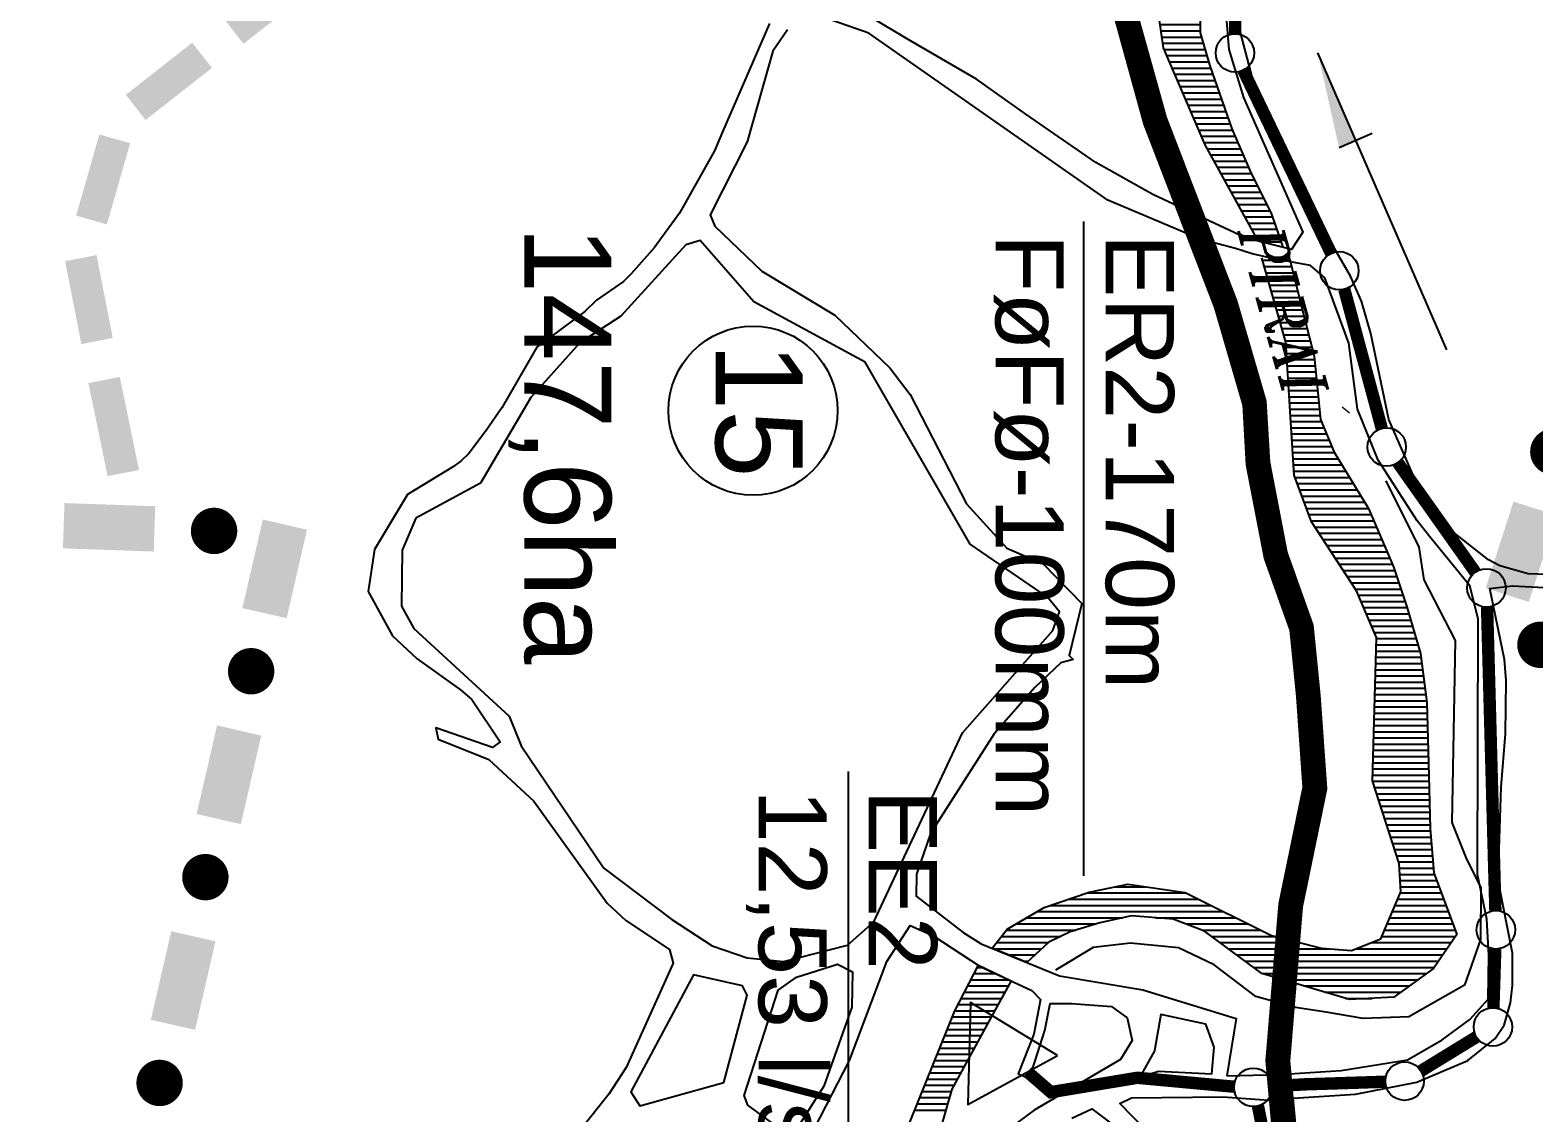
# Model space of a CAD drawing. Extents: x 615698 to 626331, y 7504748 to 7519310.
# Drawn here: x 621160 to 622373, y 7511123 to 7511996 of the extents above; entities that cross this region are included whole.
import ezdxf
from ezdxf.enums import TextEntityAlignment as Align

# ---------------------------------------------------------------- set-up
doc = ezdxf.new("R2010")
doc.units = 0
doc.header["$LTSCALE"] = 170
doc.header["$MEASUREMENT"] = 0
doc.linetypes.add('DASHED', pattern=[0.75, 0.5, -0.25])
doc.linetypes.add('HIDDEN', pattern=[0.375, 0.25, -0.125])
doc.layers.get('0').update_dxf_attribs({"linetype": 'CONTINUOUS'})
for name, color, linetype in [('ESTACAO', 5, 'CONTINUOUS'), ('HATCH', 4, 'CONTINUOUS'), ('L-FERREA', 6, 'CONTINUOUS'), ('LIMITE-BACIA', 3, 'CONTINUOUS'), ('LIMITE-PROJETO', 1, 'CONTINUOUS'), ('RIO', 4, 'CONTINUOUS'), ('RUA', 7, 'CONTINUOUS'), ('TEXTO', 5, 'CONTINUOUS'), ('TEXTO2', 5, 'CONTINUOUS')]:
    doc.layers.add(name, color=color, linetype=linetype)
doc.styles.add('GOTHICI', font='ITALICT8.SHX', dxfattribs={"height": 1.641651})
doc.styles.get("Standard").update_dxf_attribs({"font": 'ARIAL.TTF'})

# ---------------------------------------------------------------- blocks, each defined once
blk = doc.blocks.new('*X8')
at = {"color": 0}
for p, q in [((622154.1, 7511810), (622176.3, 7511810)), ((622155.5, 7511805), (622177.5, 7511805)), ((622156.9, 7511800), (622178.8, 7511800)), ((622158.4, 7511795), (622180, 7511795)), ((622159.8, 7511790), (622181.3, 7511790)), ((622161.2, 7511785), (622182.5, 7511785)), ((622162.6, 7511780), (622183.8, 7511780)), ((622164, 7511775), (622185, 7511775)), ((622165.5, 7511770), (622186.3, 7511770)), ((622166.9, 7511765), (622187.5, 7511765)), ((622168.3, 7511760), (622188.8, 7511760)), ((622169.7, 7511755), (622190, 7511755)), ((622171.1, 7511750), (622191.3, 7511750)), ((622172.6, 7511745), (622192.5, 7511745)), ((622173.1, 7511740), (622193.8, 7511740)), ((622173.4, 7511735), (622195, 7511735)), ((622173.7, 7511730), (622195.9, 7511730)), ((622174, 7511725), (622196.4, 7511725)), ((622174.4, 7511720), (622196.9, 7511720)), ((622174.7, 7511715), (622197.4, 7511715)), ((622175, 7511710), (622197.9, 7511710)), ((622175.3, 7511705), (622198.4, 7511705)), ((622175.6, 7511700), (622198.9, 7511700)), ((622175.9, 7511695), (622199.4, 7511695)), ((622176.2, 7511690), (622199.9, 7511690)), ((622176.6, 7511685), (622200.4, 7511685)), ((622176.9, 7511680), (622201.5, 7511680)), ((622177.2, 7511675), (622203.5, 7511675)), ((622177.5, 7511670), (622205.6, 7511670)), ((622177.8, 7511665), (622207.7, 7511665)), ((622178.1, 7511660), (622209.8, 7511660)), ((622178.5, 7511655), (622211.9, 7511655)), ((622178.8, 7511650), (622215, 7511650)), ((622179.1, 7511645), (622218, 7511645)), ((622179.4, 7511640), (622221.1, 7511640)), ((622180.3, 7511635), (622224.1, 7511635)), ((622182.1, 7511630), (622227.2, 7511630)), ((622184, 7511625), (622230.2, 7511625)), ((622185.8, 7511620), (622233.3, 7511620)), ((622187.7, 7511615), (622236.4, 7511615)), ((622189.5, 7511610), (622239.4, 7511610)), ((622191.3, 7511605), (622241.5, 7511605)), ((622193.2, 7511600), (622243.7, 7511600)), ((622196.2, 7511595), (622245.8, 7511595)), ((622199.5, 7511590), (622247.9, 7511590)), ((622202.7, 7511585), (622250.1, 7511585)), ((622206, 7511580), (622252.2, 7511580)), ((622209.3, 7511575), (622254.4, 7511575)), ((622212.5, 7511570), (622256.5, 7511570)), ((622215.8, 7511565), (622258.6, 7511565)), ((622219, 7511560), (622260.5, 7511560)), ((622222.3, 7511555), (622262.2, 7511555)), ((622225.5, 7511550), (622263.9, 7511550)), ((622228.8, 7511545), (622265.6, 7511545)), ((622231.3, 7511540), (622267.3, 7511540)), ((622233.4, 7511535), (622269, 7511535)), ((622235.6, 7511530), (622270.7, 7511530)), ((622237.7, 7511525), (622272.2, 7511525)), ((622239.9, 7511520), (622273.6, 7511520)), ((622242.1, 7511515), (622275, 7511515)), ((622244.2, 7511510), (622276.5, 7511510)), ((622245.7, 7511495), (622280.8, 7511495)), ((622245.8, 7511500), (622279.4, 7511500)), ((622246, 7511505), (622277.9, 7511505)), ((622245.4, 7511485), (622282.4, 7511485)), ((622245.5, 7511490), (622281.8, 7511490)), ((622245, 7511470), (622284.4, 7511470)), ((622245.1, 7511475), (622283.7, 7511475)), ((622245.2, 7511480), (622283.1, 7511480)), ((622244.7, 7511460), (622285.7, 7511460)), ((622244.8, 7511465), (622285.1, 7511465)), ((622244.2, 7511445), (622286.8, 7511445)), ((622244.4, 7511450), (622286.7, 7511450)), ((622244.5, 7511455), (622286.4, 7511455)), ((622244, 7511435), (622287.1, 7511435)), ((622244.1, 7511440), (622286.9, 7511440)), ((622243.7, 7511425), (622287.4, 7511425)), ((622243.8, 7511430), (622287.2, 7511430)), ((622243.3, 7511410), (622287.8, 7511410)), ((622243.4, 7511415), (622287.6, 7511415)), ((622243.5, 7511420), (622287.5, 7511420)), ((622243, 7511400), (622288, 7511400)), ((622243.1, 7511405), (622287.9, 7511405)), ((622242.8, 7511395), (622288.2, 7511395)), ((622242.8, 7511390), (622288.3, 7511390)), ((622244.4, 7511385), (622288.4, 7511385)), ((622246, 7511380), (622288.5, 7511380)), ((622247.6, 7511375), (622288.7, 7511375)), ((622249.2, 7511370), (622288.8, 7511370)), ((622250.8, 7511365), (622288.9, 7511365)), ((622252.4, 7511360), (622289, 7511360)), ((622254, 7511355), (622289.2, 7511355)), ((622255.6, 7511350), (622289.4, 7511350)), ((622257.2, 7511345), (622289.8, 7511345)), ((622258.9, 7511340), (622290.2, 7511340)), ((622260.5, 7511335), (622290.7, 7511335)), ((622262.1, 7511330), (622291.1, 7511330)), ((622263.7, 7511325), (622291.5, 7511325)), ((622264.4, 7511320), (622291.9, 7511320)), ((622264.7, 7511315), (622292.7, 7511315)), ((622012.4, 7511300), (622092.4, 7511300)), ((622035.5, 7511305), (622059.7, 7511305)), ((622265.1, 7511310), (622294.5, 7511310)), ((622265.4, 7511305), (622296.4, 7511305)), ((622265.4, 7511300), (622298.2, 7511300)), ((621982.7, 7511290), (622112.6, 7511290)), ((621997.6, 7511295), (622102.5, 7511295)), ((622261.1, 7511290), (622301.9, 7511290)), ((622263.2, 7511295), (622300.1, 7511295)), ((621963.7, 7511280), (622041.2, 7511280)), ((621972.1, 7511285), (622122.7, 7511285)), ((622067.9, 7511280), (622132.7, 7511280)), ((622256.8, 7511280), (622305.6, 7511280)), ((622258.9, 7511285), (622303.8, 7511285)), ((621943.6, 7511265), (621991.5, 7511265)), ((621947.5, 7511270), (622003.6, 7511270)), ((621955.2, 7511275), (622019.5, 7511275)), ((622092.3, 7511275), (622142.8, 7511275)), ((622105.6, 7511270), (622152.9, 7511270)), ((622113.2, 7511265), (622164.6, 7511265)), ((622250.3, 7511265), (622309.7, 7511265)), ((622252.5, 7511270), (622309.4, 7511270)), ((622254.6, 7511275), (622307.5, 7511275)), ((621937.2, 7511255), (621975.9, 7511255)), ((621939.6, 7511260), (621981.3, 7511260)), ((622120, 7511260), (622184.1, 7511260)), ((622126.7, 7511255), (622207.9, 7511255)), ((622229.3, 7511255), (622302.9, 7511255)), ((622242.1, 7511260), (622306.3, 7511260)), ((621924.1, 7511240), (621928.7, 7511240)), ((621949.3, 7511250), (621970.5, 7511250)), ((621961.5, 7511245), (621965.1, 7511245)), ((622133.5, 7511250), (622299.5, 7511250)), ((622140.2, 7511245), (622296.1, 7511245)), ((622147, 7511240), (622292.7, 7511240)), ((621918.9, 7511230), (621949.7, 7511230)), ((621921.5, 7511235), (621939.2, 7511235)), ((622154.1, 7511235), (622286.4, 7511235)), ((622170.8, 7511230), (622279.4, 7511230)), ((621911.1, 7511215), (621943.7, 7511215)), ((621913.7, 7511220), (621946.4, 7511220)), ((621916.3, 7511225), (621949.2, 7511225)), ((622187.5, 7511225), (622272.4, 7511225)), ((622204.2, 7511220), (622265.5, 7511220)), ((622220.9, 7511215), (622242.4, 7511215)), ((621905.9, 7511205), (621938.2, 7511205)), ((621908.5, 7511210), (621940.9, 7511210)), ((621901.9, 7511195), (621932.7, 7511195)), ((621903.9, 7511200), (621935.5, 7511200)), ((621895.9, 7511180), (621924.5, 7511180)), ((621897.9, 7511185), (621927.3, 7511185)), ((621899.9, 7511190), (621930, 7511190)), ((621891.8, 7511170), (621919.1, 7511170)), ((621893.9, 7511175), (621921.8, 7511175)), ((621885.8, 7511155), (621910.9, 7511155)), ((621887.8, 7511160), (621913.6, 7511160)), ((621889.8, 7511165), (621916.4, 7511165)), ((621881.8, 7511145), (621905.4, 7511145)), ((621883.8, 7511150), (621908.2, 7511150)), ((621875.7, 7511130), (621900.3, 7511130)), ((621877.7, 7511135), (621901.7, 7511135)), ((621879.8, 7511140), (621903.2, 7511140)), ((621873.7, 7511125), (621898.9, 7511125))]:
    blk.add_line(p, q, dxfattribs=at)
blk = doc.blocks.new('C')
at = {"layer": 'LIMITE-BACIA'}
blk.add_solid([(-33.9, -12.9), (-34, 12.9), (34.2, -12.6), (34, 13.2)], dxfattribs=at)
blk = doc.blocks.new('R')
at = {"layer": 'LIMITE-PROJETO', "const_width": 18.7}
blk.add_lwpolyline([(-75.2, 0.3, 1), (-93.9, 0.4, 1)], format="xyb", close=True, dxfattribs=at)
at = {"layer": 'LIMITE-PROJETO'}
blk.add_solid([(36.9, 17.7), (36.6, -18.8), (-36.4, 18.3), (-36.6, -18.3)], dxfattribs=at)
blk = doc.blocks.new('*X9')
at = {"color": 0}
for p, q in [((621688.7, 7512755), (621703.4, 7512755)), ((621695.1, 7512760), (621698.7, 7512760)), ((621683.4, 7512750), (621708.1, 7512750)), ((621685.9, 7512745), (621712.7, 7512745)), ((621688.5, 7512740), (621717.4, 7512740)), ((621691.1, 7512735), (621721.8, 7512735)), ((621693.6, 7512730), (621726, 7512730)), ((621696.2, 7512725), (621730.2, 7512725)), ((621698.8, 7512720), (621734.4, 7512720)), ((621701.3, 7512715), (621738.6, 7512715)), ((621703.9, 7512710), (621742.8, 7512710)), ((621706.4, 7512705), (621747, 7512705)), ((621709, 7512700), (621750.6, 7512700)), ((621711.6, 7512695), (621754.3, 7512695)), ((621714.1, 7512690), (621758, 7512690)), ((621716.7, 7512685), (621761.6, 7512685)), ((621719.2, 7512680), (621765.3, 7512680)), ((621721.8, 7512675), (621769, 7512675)), ((621724.4, 7512670), (621772.6, 7512670)), ((621726.9, 7512665), (621775.1, 7512665)), ((621729.5, 7512660), (621776.7, 7512660)), ((621732.1, 7512655), (621778.4, 7512655)), ((621734.6, 7512650), (621780, 7512650)), ((621737.2, 7512645), (621781.6, 7512645)), ((621739.7, 7512640), (621783.3, 7512640)), ((621742.3, 7512635), (621784.9, 7512635)), ((621744.9, 7512630), (621786.6, 7512630)), ((621747.4, 7512625), (621789, 7512625)), ((621750.4, 7512620), (621791.4, 7512620)), ((621753.6, 7512615), (621793.9, 7512615)), ((621756.9, 7512610), (621796.3, 7512610)), ((621760.1, 7512605), (621798.7, 7512605)), ((621763.3, 7512600), (621801.2, 7512600)), ((621766.6, 7512595), (621803.8, 7512595)), ((621769.8, 7512590), (621806.6, 7512590)), ((621773, 7512585), (621809.4, 7512585)), ((621776.2, 7512580), (621812.2, 7512580)), ((621779.5, 7512575), (621815, 7512575)), ((621782.7, 7512570), (621817.9, 7512570)), ((621785.9, 7512565), (621820.7, 7512565)), ((621789.1, 7512560), (621823.5, 7512560)), ((621792.4, 7512555), (621826.3, 7512555)), ((621795.6, 7512550), (621829.1, 7512550)), ((621798.8, 7512545), (621831.9, 7512545)), ((621802.1, 7512540), (621834.7, 7512540)), ((621805.3, 7512535), (621837.8, 7512535)), ((621808.5, 7512530), (621841.3, 7512530)), ((621811.9, 7512525), (621844.7, 7512525)), ((621815.4, 7512520), (621848.2, 7512520)), ((621818.8, 7512515), (621851.7, 7512515)), ((621822.2, 7512510), (621855.1, 7512510)), ((621825.6, 7512505), (621858.6, 7512505)), ((621829.1, 7512500), (621862.1, 7512500)), ((621832.5, 7512495), (621865.5, 7512495)), ((621835.9, 7512490), (621869, 7512490)), ((621839.3, 7512485), (621872.5, 7512485)), ((621842.8, 7512480), (621876, 7512480)), ((621846.2, 7512475), (621879.4, 7512475)), ((621849.6, 7512470), (621882.9, 7512470)), ((621853.2, 7512465), (621886.4, 7512465)), ((621857.1, 7512460), (621889.8, 7512460)), ((621860.9, 7512455), (621893.3, 7512455)), ((621864.8, 7512450), (621896.8, 7512450)), ((621868.6, 7512445), (621900.6, 7512445)), ((621872.5, 7512440), (621905.3, 7512440)), ((621876.3, 7512435), (621910, 7512435)), ((621880.2, 7512430), (621914.7, 7512430)), ((621884, 7512425), (621919.5, 7512425)), ((621887.9, 7512420), (621924.2, 7512420)), ((621891.7, 7512415), (621928.9, 7512415)), ((621895.6, 7512410), (621933.7, 7512410)), ((621899.4, 7512405), (621938.6, 7512405)), ((621903.3, 7512400), (621943.5, 7512400)), ((621907.1, 7512395), (621948.4, 7512395)), ((621911, 7512390), (621953.3, 7512390)), ((621914.8, 7512385), (621958.2, 7512385)), ((621918.7, 7512380), (621963.1, 7512380)), ((621922.5, 7512375), (621968, 7512375)), ((621926.4, 7512370), (621972.9, 7512370)), ((621930.2, 7512365), (621977.8, 7512365)), ((621934.1, 7512360), (621982.7, 7512360)), ((621938, 7512355), (621987.6, 7512355)), ((621941.8, 7512350), (621992.3, 7512350)), ((621945.7, 7512345), (621996.9, 7512345)), ((621949.5, 7512340), (622001.5, 7512340)), ((621953.4, 7512335), (622006.1, 7512335)), ((621957.2, 7512330), (622010.7, 7512330)), ((621961.1, 7512325), (622015.3, 7512325)), ((621964.9, 7512320), (622019.9, 7512320)), ((621968.8, 7512315), (622024.5, 7512315)), ((621972.6, 7512310), (622028.1, 7512310)), ((621976.5, 7512305), (622031.5, 7512305)), ((621980.3, 7512300), (622034.9, 7512300)), ((621984.2, 7512295), (622038.3, 7512295)), ((621988, 7512290), (622041.7, 7512290)), ((621991.9, 7512285), (622045.2, 7512285)), ((621995.7, 7512280), (622048.6, 7512280)), ((621999.6, 7512275), (622052, 7512275)), ((622003.4, 7512270), (622055.6, 7512270)), ((622007.3, 7512265), (622059.3, 7512265)), ((622010.8, 7512260), (622062.9, 7512260)), ((622013.6, 7512255), (622066.5, 7512255)), ((622016.5, 7512250), (622070.1, 7512250)), ((622019.4, 7512245), (622072.5, 7512245)), ((622022.2, 7512240), (622074.9, 7512240)), ((622025.1, 7512235), (622077.4, 7512235)), ((622028, 7512230), (622079.8, 7512230)), ((622030.9, 7512225), (622082.2, 7512225)), ((622033.7, 7512220), (622083.8, 7512220)), ((622036.6, 7512215), (622084.4, 7512215)), ((622039.5, 7512210), (622085.1, 7512210)), ((622041.5, 7512205), (622085.8, 7512205)), ((622042.2, 7512200), (622086.4, 7512200)), ((622043, 7512195), (622087.1, 7512195)), ((622043.7, 7512190), (622087.7, 7512190)), ((622044.4, 7512185), (622088.4, 7512185)), ((622045.1, 7512180), (622089, 7512180)), ((622045.9, 7512175), (622089.7, 7512175)), ((622046.6, 7512170), (622090.4, 7512170)), ((622047.3, 7512165), (622091, 7512165)), ((622048, 7512160), (622091.7, 7512160)), ((622048.8, 7512155), (622092.3, 7512155)), ((622049.5, 7512150), (622092.9, 7512150)), ((622050.2, 7512145), (622093.6, 7512145)), ((622050.9, 7512140), (622094.2, 7512140)), ((622051.6, 7512135), (622094.8, 7512135)), ((622052.4, 7512130), (622095.4, 7512130)), ((622053.1, 7512125), (622096, 7512125)), ((622053.8, 7512120), (622096.6, 7512120)), ((622054.5, 7512115), (622097.3, 7512115)), ((622055.3, 7512110), (622097.9, 7512110)), ((622056, 7512105), (622098.5, 7512105)), ((622056.7, 7512100), (622099.1, 7512100)), ((622057.4, 7512095), (622099.8, 7512095)), ((622058.2, 7512090), (622100.6, 7512090)), ((622058.9, 7512085), (622101.3, 7512085)), ((622059.6, 7512080), (622102.1, 7512080)), ((622060.3, 7512075), (622102.9, 7512075)), ((622061.1, 7512070), (622103.6, 7512070)), ((622061.8, 7512065), (622104.4, 7512065)), ((622062.5, 7512060), (622104.8, 7512060)), ((622063.2, 7512055), (622104.8, 7512055)), ((622064, 7512050), (622104.7, 7512050)), ((622064.7, 7512045), (622104.7, 7512045)), ((622065.4, 7512040), (622104.6, 7512040)), ((622066.1, 7512035), (622104.6, 7512035)), ((622066.8, 7512030), (622104.5, 7512030)), ((622067.6, 7512025), (622104.5, 7512025)), ((622068.3, 7512020), (622104.4, 7512020)), ((622069, 7512015), (622104.4, 7512015)), ((622069.7, 7512010), (622104.3, 7512010)), ((622070.5, 7512005), (622104.2, 7512005)), ((622071.2, 7512000), (622104.2, 7512000)), ((622071.9, 7511995), (622104.1, 7511995)), ((622072.6, 7511990), (622105.1, 7511990)), ((622073.4, 7511985), (622106.6, 7511985)), ((622074.5, 7511980), (622108.1, 7511980)), ((622076.6, 7511975), (622109.5, 7511975)), ((622078.8, 7511970), (622111, 7511970)), ((622080.9, 7511965), (622112.5, 7511965)), ((622083.1, 7511960), (622114.3, 7511960)), ((622085.2, 7511955), (622116, 7511955)), ((622087.4, 7511950), (622117.7, 7511950)), ((622089.6, 7511945), (622119.4, 7511945)), ((622091.7, 7511940), (622121.2, 7511940)), ((622093.9, 7511935), (622122.9, 7511935)), ((622096, 7511930), (622124.6, 7511930)), ((622098.2, 7511925), (622126.3, 7511925)), ((622100.3, 7511920), (622128.1, 7511920)), ((622102.5, 7511915), (622129.9, 7511915)), ((622104.7, 7511910), (622132, 7511910)), ((622106.8, 7511905), (622134.2, 7511905)), ((622109.3, 7511900), (622136.4, 7511900)), ((622112.1, 7511895), (622138.6, 7511895)), ((622114.8, 7511890), (622140.8, 7511890)), ((622117.6, 7511885), (622143, 7511885)), ((622120.3, 7511880), (622145.3, 7511880)), ((622123.1, 7511875), (622147.8, 7511875)), ((622125.8, 7511870), (622150.3, 7511870)), ((622128.6, 7511865), (622152.8, 7511865)), ((622131.3, 7511860), (622155.3, 7511860)), ((622134.1, 7511855), (622157.8, 7511855)), ((622136.8, 7511850), (622160.3, 7511850)), ((622139.6, 7511845), (622162.4, 7511845)), ((622142.3, 7511840), (622164.1, 7511840)), ((622145.1, 7511835), (622165.8, 7511835)), ((622147.8, 7511830), (622167.5, 7511830)), ((622153.1, 7511825), (622169.2, 7511825))]:
    blk.add_line(p, q, dxfattribs=at)

msp = doc.modelspace()

# ---------------------------------------------------------------- linework, layer by layer
at = {"layer": 'ESTACAO'}
for p, q in [((622302.6, 7511737.9), (622198.6, 7511977.4)), ((622242.5, 7511912.2), (622215.8, 7511900.7))]:
    msp.add_line(p, q, dxfattribs=at)
at = {"layer": 'ESTACAO', "const_width": 10}
for points in [[(622131.9, 7511992.7), (622133.2, 7512185.9)], [(622209.3, 7511815.7), (622138.6, 7511963.1)], [(622250.2, 7511674.5), (622220, 7511786.6)], [(622325.6, 7511558.6), (622263.2, 7511646.8)], [(622341.8, 7511285.9), (622335.1, 7511530.4)], [(622341.7, 7511254.8), (622340.2, 7511207.5)], [(622326.5, 7511183.9), (622281.8, 7511156.5)], [(622253, 7511147.8), (622188.2, 7511145.7), (622162.1, 7511144.2)]]:
    msp.add_lwpolyline(points, dxfattribs=at)
at = {"layer": 'ESTACAO'}
msp.add_lwpolyline([(621988.8, 7511169), (621918.6, 7511211.8), (621916.6, 7511129.5)], close=True, dxfattribs=at)
at = {"layer": 'ESTACAO', "linetype": 'HIDDEN', "const_width": 10}
for points in [[(621964.6, 7511155.8), (621983.4, 7511139.4), (622053.2, 7511151), (622131.1, 7511143.8)], [(622150.4, 7511128.3), (622188.6, 7510936), (622235.2, 7510782.4), (622289.8, 7510597.5), (622332.6, 7510463.8), (622283.9, 7510438.9)]]:
    msp.add_lwpolyline(points, dxfattribs=at)
at = {"layer": 'ESTACAO'}
for centre in [(622131.8, 7511977.2), (622216, 7511801.6), (622254.2, 7511659.5), (622334.6, 7511545.9), (622342.2, 7511270.3), (622339.8, 7511192), (622146.6, 7511143.3), (622268.6, 7511148.3)]:
    msp.add_circle(centre, 15.5, dxfattribs=at)
msp.add_solid([(622215.8, 7511900.7), (622229.1, 7511906.5), (622198.6, 7511977.4)], dxfattribs=at)
at = {"layer": 'L-FERREA', "linetype": 'DASHED', "const_width": 18.3, "flags": 128}
msp.add_lwpolyline([(625747.2, 7505701.5), (625704.8, 7505736.4), (625692.6, 7505748.8), (625654.7, 7505796.9), (625637.9, 7505804.8), (625601.6, 7505865.2), (625583.3, 7505879.2), (625557.7, 7505925.6), (625536.4, 7505950.5), (625515.7, 7506026.1), (625505.1, 7506040), (625498.2, 7506112.4), (625486.2, 7506134.1), (625486.6, 7506177.1), (625485.2, 7506184.8), (625474.7, 7506214.2), (625475.2, 7506258.8), (625464.7, 7506275.8), (625468.1, 7506305), (625465.2, 7506326.5), (625463.7, 7506332.7), (625464.1, 7506368.1), (625444.5, 7506403.7), (625437, 7506422.2), (625428.5, 7506480.7), (625416.4, 7506499.3), (625410.9, 7506565.5), (625411, 7506570.1), (625414.2, 7506585.5), (625391.8, 7506645.7), (625391.9, 7506650.3), (625395.1, 7506662.6), (625375.9, 7506732), (625377.4, 7506736.6), (625379.3, 7506767.3), (625364.3, 7506798.3), (625356.8, 7506821.4), (625351.4, 7506883), (625340.8, 7506903.1), (625339.8, 7506947.7), (625338.4, 7506958.5), (625327.8, 7506977.1), (625323.7, 7507021.7), (625316.3, 7507052.5), (625313.8, 7507098.7), (625309.5, 7507134.1), (625302.2, 7507163.4), (625284.2, 7507206.7), (625281.3, 7507225.2), (625255.7, 7507270.1), (625240.5, 7507291.8), (625219.5, 7507339.7), (625213.4, 7507345.9), (625175.6, 7507406.3), (625169.7, 7507421.7), (625154.4, 7507434.2), (625120.8, 7507456.1), (625119.3, 7507460.7), (625062.9, 7507499.8), (625039.9, 7507510.8), (624952.4, 7507524.1), (624893.9, 7507515.5), (624884.7, 7507520.2), (624877, 7507518.8), (624872.4, 7507518.8), (624840, 7507513), (624799.8, 7507495), (624781.3, 7507492.1), (624752, 7507480.2), (624733.3, 7507457.3), (624711.6, 7507445.2), (624667.9, 7507384.2), (624543.2, 7507297.2), (624528.4, 7507288.8), (624407.2, 7507237.6), (624394, 7507234.9), (624263.3, 7507214.5), (624140.5, 7507234.4), (624046.3, 7507284.8), (624016.1, 7507349), (624015.6, 7507368.3), (624003.6, 7507397.6), (624010.5, 7507465.2), (623997.3, 7507522.3), (623991.2, 7507528.5), (623989.8, 7507536.2), (623984.2, 7507587), (623954.9, 7507656.6), (623938.9, 7507666), (623903.3, 7507718.3), (623815.4, 7507780.3), (623684.7, 7507830.5), (623587.3, 7507908.5), (623490.8, 7508065.4), (623363.2, 7508456.1), (623339.7, 7508566.8), (623328.1, 7508643.2), (623329.7, 7508781.2), (623324.7, 7508830), (623287.9, 7508861.3), (623117, 7508933.8), (623006.9, 7508983.8), (622952.5, 7509033.8), (622916, 7509091.9), (622884.6, 7509230.2), (622860.6, 7509297.8), (622809, 7509356.7), (622733.8, 7509449.5), (622651.6, 7509539), (622588.1, 7509637.9), (622504.2, 7509815.9), (622435.9, 7509982.1), (622391.3, 7510111.7), (622355.8, 7510250.1), (622350.5, 7510332.5), (622349.1, 7510455.4), (622316.6, 7510562.9), (622266.1, 7510716.6), (622215.8, 7510897.7), (622177.6, 7511042.3), (622166.6, 7511164.6), (622176.9, 7511290.1), (622196.5, 7511384.6), (622191.1, 7511458.8), (622185.5, 7511513.8), (622164.9, 7511572.4), (622150.6, 7511646), (622147.7, 7511694.8), (622124.5, 7511774.7), (622067.7, 7511922.2), (622044.6, 7512005.6), (622009.6, 7512134.3), (621934.5, 7512303.4), (621897.8, 7512343.6), (621822.6, 7512436.4), (621737.7, 7512526.6), (621674.5, 7512652.9), (621611.6, 7512742.2), (621532.8, 7512828.9), (621475.4, 7512918.8), (621427, 7513016.8), (621416, 7513078), (621410.6, 7513148.8), (621427.8, 7513338.8), (621428.6, 7513406), (621426.4, 7513454.8), (621411.1, 7513501), (621375.5, 7513581), (621333.1, 7513661.1), (621306.3, 7513719.8), (621291.8, 7513774.8), (621288.9, 7513827.1), (621295.6, 7513875.7), (621353.2, 7514052.9), (621356.5, 7514096.1), (621348.1, 7514148.4), (621348.1, 7514148.4), (621305.4, 7514197.6), (621235.8, 7514244.4), (621196.4, 7514287.4), (621135.5, 7514370.4), (621090.1, 7514429.3), (621029.6, 7514488.3), (620990.1, 7514522.4), (620935.4, 7514541.5), (620879.8, 7514544.9), (620806.2, 7514536.8), (620750.8, 7514503.7), (620685.2, 7514406.3), (620647.8, 7514318.1), (620588.6, 7514241.9), (620471.1, 7514114.8), (620380.6, 7514008), (620250.5, 7513865.9), (620110.8, 7513717.1), (619999.8, 7513620.1), (619860.6, 7513518), (619730.5, 7513430.2), (619610.2, 7513361.5), (619453.3, 7513277.4), (619354.5, 7513232.5), (619216.1, 7513200.4), (618829.2, 7513131.1), (618758.4, 7513125.7), (618666.4, 7513129.5), (618559.3, 7513143), (618493.1, 7513177.4), (618313.1, 7513308.5), (618243.6, 7513361.4), (618213, 7513391.9), (618090.9, 7513472.9), (617969.4, 7513545), (617859.4, 7513598.4), (617725.2, 7513639.7), (617505.3, 7513697)], dxfattribs=at)
at = {"layer": 'L-FERREA', "linetype": 'CONTINUOUS'}
for points in [[(622340, 7510454), (622307.9, 7510560.1), (622257.3, 7510713.9), (622207, 7510895.3), (622168.5, 7511040.7), (622157.4, 7511164.6), (622167.8, 7511291.4), (622187.2, 7511385.3), (622182, 7511458.1), (622176.5, 7511511.8), (622156, 7511570), (622141.5, 7511644.9), (622138.6, 7511693.2), (622115.8, 7511771.8), (622059, 7511919.4), (622035.8, 7512003.2)], [(622358.2, 7510456.8), (622325.3, 7510565.6), (622274.8, 7510719.2), (622224.7, 7510900.1), (622186.6, 7511043.9), (622175.8, 7511164.6), (622186, 7511288.8), (622205.7, 7511384), (622200.2, 7511459.6), (622194.5, 7511515.8), (622173.7, 7511574.8), (622159.7, 7511647.2), (622156.7, 7511696.4), (622133.2, 7511777.6), (622076.4, 7511925.1), (622053.4, 7512008)]]:
    msp.add_lwpolyline(points, dxfattribs=at)
at = {"layer": 'LIMITE-BACIA'}
msp.add_solid([(621248.3, 7511641), (621223, 7511636), (621232.8, 7511716), (621207.5, 7511711)], dxfattribs=at)
at = {"layer": 'RIO', "linetype": 'CONTINUOUS'}
msp.add_lwpolyline([(622041.2, 7512206.9), (622073.9, 7511981.3), (622107.6, 7511903.2), (622150.2, 7511825.7), (622170.7, 7511820.5), (622161.6, 7511847.3), (622144.3, 7511881.9), (622129.5, 7511915.9), (622111.9, 7511966.7), (622104.1, 7511993.5), (622104.9, 7512061.8)], dxfattribs=at)
at = {"layer": 'RIO'}
msp.add_lwpolyline([(622175.8, 7511811.8), (622184.8, 7511776), (622195.6, 7511732.6), (622200.7, 7511681.8), (622211.7, 7511655.4), (622239.4, 7511610), (622259.6, 7511562.8), (622270.5, 7511530.7), (622281.4, 7511493), (622286.6, 7511453.5), (622287.9, 7511404.6), (622289.2, 7511352), (622292.2, 7511316.2), (622310.7, 7511266.4), (622292, 7511239), (622259.8, 7511216), (622224.3, 7511214), (622153.4, 7511235.2), (622107.4, 7511269.3), (622082, 7511278.9), (622048.4, 7511281.6), (622022.9, 7511276), (621999, 7511268.6), (621981.7, 7511260.4), (621964, 7511244), (621936.1, 7511255.5), (621948.2, 7511270.8), (621977.9, 7511288.4), (622014.4, 7511300.7), (622045.5, 7511307.1), (622091.6, 7511300.4), (622161.3, 7511265.8), (622201.6, 7511255.5), (622225.8, 7511253.6), (622249.4, 7511262.9), (622265.7, 7511300.9), (622264.1, 7511323.7), (622242.7, 7511390.3), (622246, 7511505.9), (622229.8, 7511543.5), (622193.5, 7511599.3), (622179.6, 7511636.9), (622172.8, 7511744), (622153.5, 7511812.1)], dxfattribs=at)
msp.add_lwpolyline([(621572.3, 7510861.3), (621636.6, 7510869.5), (621683.2, 7510881.8), (621723.9, 7510903), (621769.7, 7510935.1), (621812.6, 7510980), (621840.8, 7511025.1), (621859.2, 7511089.1), (621906, 7511205), (621925, 7511241.7), (621951.4, 7511229.2), (621935.7, 7511200.5), (621903.7, 7511141.8), (621888.4, 7511088.6), (621880.6, 7511051.8), (621861.7, 7511011.5), (621841.1, 7510980.4), (621807.5, 7510940.2), (621766.5, 7510900.1), (621721.9, 7510871.1), (621675.6, 7510855), (621627.6, 7510848.2), (621590.7, 7510843.1), (621576.1, 7510842.1)], close=True, dxfattribs=at)
at = {"layer": 'RUA', "linetype": 'CONTINUOUS'}
for points in [[(622121.5, 7512046.1), (622126.9, 7511979.9), (622138.8, 7511941.3), (622186.5, 7511832.8), (622177.4, 7511818.8), (622140.3, 7511828.2), (622065.7, 7511863), (622019.8, 7511888.8), (621963.3, 7511927.8), (621923.6, 7511956), (621867.1, 7511988.9), (621812.1, 7512021.8)], [(622327.3, 7511314.8), (622327.9, 7511520.9), (622321.1, 7511547.6), (622290.1, 7511585.7), (622278.7, 7511599.9), (622247.3, 7511648.9), (622230.6, 7511690.1), (622223.7, 7511743.2), (622204.2, 7511796), (622192.8, 7511805.7), (622163.5, 7511811.1), (622145.8, 7511815.2), (622132.2, 7511819.5), (622103.7, 7511827.1), (622029.4, 7511858.5), (621836.8, 7511993.2), (621807.3, 7512003.4)], [(622431.4, 7511555.1), (622368.3, 7511557.3), (622345.3, 7511563.8), (622336.2, 7511568.5), (622308.7, 7511590.3), (622275.4, 7511636.8), (622255.9, 7511681.6), (622241.3, 7511751), (622233.9, 7511777.2), (622224.9, 7511797.3), (622176.6, 7511880.9), (622155.5, 7511921.1), (622155.5, 7511921.1), (622136.3, 7511993.6), (622134.8, 7512002.8)], [(621756.5, 7512000.9), (621718.6, 7511913.6), (621712.3, 7511898.3), (621684.1, 7511847.9), (621663.8, 7511820.4), (621645.1, 7511799.1), (621638.9, 7511793), (621617.2, 7511777.8), (621607.8, 7511768.7), (621569.1, 7511739.9), (621540.8, 7511691), (621528.3, 7511672.7), (621514.3, 7511654.4), (621508.1, 7511648.3), (621501.9, 7511643.8), (621464.7, 7511621.1), (621438.1, 7511576.8), (621433.1, 7511543), (621452.7, 7511507.4), (621472.5, 7511488.8), (621507.6, 7511463.8), (621516.7, 7511456), (621539.4, 7511421.9), (621533.2, 7511417.3), (621487.7, 7511433), (621489.5, 7511424), (621530.3, 7511407.5), (621566.6, 7511373.9), (621625.7, 7511291.7), (621640.9, 7511277.7), (621676, 7511254.3), (621679, 7511243.5), (621641.1, 7511159.3), (621627, 7511137.9), (621605.2, 7511110.5)], [(621771, 7511995.7), (621759.4, 7511978.7), (621738.6, 7511905.6), (621708.7, 7511846.8), (621712.4, 7511837.5), (621750.3, 7511801.2), (621809.2, 7511765.9), (621853.6, 7511723.3), (621870, 7511701.8), (621915.3, 7511613.6), (621947.8, 7511577.9), (621977.3, 7511565.2), (622008.4, 7511533.4), (621998.1, 7511491.5), (622001.5, 7511488.3), (621991.5, 7511485.4), (621970.5, 7511465.6), (621937.8, 7511428.3), (621886.4, 7511348), (621875.1, 7511315.2), (621874.9, 7511297.4), (621912.6, 7511268.1)], [(622253.6, 7511632.3), (622280.1, 7511578.8), (622284.1, 7511552.5), (622309.3, 7511503.4), (622306.6, 7511356.9), (622317.9, 7511328.6), (622330.2, 7511304), (622329.7, 7511262.5), (622317, 7511225.7), (622272.1, 7511200.1), (622235.2, 7511198.7), (622205.4, 7511204), (622180.6, 7511207.6), (622148.6, 7511216.6), (622115.2, 7511242.1), (622086.2, 7511255.7), (622047.6, 7511259.4), (622017.6, 7511255.9), (621987.1, 7511237.7)], [(622188, 7511035), (622178.9, 7511134.5), (622228.9, 7511137.8), (622278.4, 7511147.5), (622319.6, 7511165), (622341.6, 7511182.7), (622348.8, 7511193.5), (622354.1, 7511211.4), (622355.5, 7511225.3), (622355.7, 7511251.4), (622344.1, 7511310), (622346.4, 7511385.3), (622350, 7511428.4), (622350.5, 7511471.4), (622349.1, 7511488.3), (622337.4, 7511545.4), (622355.7, 7511547.7), (622427, 7511543.8)], [(621778.7, 7511082.4), (621821.1, 7511165), (621851.2, 7511244.7), (621870, 7511273.7), (621888.4, 7511265.8), (621926.5, 7511240.8), (621968.2, 7511221.4), (621975.2, 7511214.2), (621969.7, 7511186.1), (621957.2, 7511154.2), (621966.1, 7511150.3), (621978.7, 7511189.2), (621982.8, 7511210.9), (622000.1, 7511210.8), (622032.2, 7511208.5), (622044.9, 7511199.4), (622048.9, 7511181), (622039.5, 7511165.7), (621969.9, 7511124.9), (621951.3, 7511111.3)], [(621912.6, 7511268.1), (621927.3, 7511259.1), (621990.3, 7511233.1), (622057.5, 7511221.8), (622132.7, 7511198.8), (622125.2, 7511152.6)], [(622059.3, 7511109.5), (622039.1, 7511130.3), (622048.4, 7511134.8), (622122.2, 7511135.6), (622162.8, 7511132.7), (622165.6, 7511092.3)], [(622000.4, 7511118.5), (622016.5, 7511126), (622038.1, 7511109.7)]]:
    msp.add_lwpolyline(points, dxfattribs=at)
for points in [[(621840.6, 7511276.8), (621912.2, 7511429.1), (621985.1, 7511511.5), (621990.3, 7511526.6), (621980.6, 7511538.5), (621918.3, 7511581.1), (621833.8, 7511727.9), (621743.9, 7511776.6), (621700.7, 7511826.1), (621689.2, 7511822.4), (621636.7, 7511765.1), (621603.6, 7511743.5), (621564.2, 7511699.5), (621523.7, 7511630.4), (621471.5, 7511602.2), (621460.4, 7511576.4), (621460, 7511531.3), (621469.8, 7511513.2), (621546.7, 7511442.5), (621556.3, 7511418.6), (621622.9, 7511320.1), (621677.9, 7511278.5), (621710.5, 7511257.3), (621738.5, 7511247.6), (621767.9, 7511244.8), (621819.5, 7511258)], [(621823.1, 7511207.8), (621800.5, 7511144.3), (621774.2, 7511103.1), (621739.2, 7511129), (621736.2, 7511136.7), (621763.6, 7511221.7), (621778.4, 7511232), (621811.5, 7511242.6), (621823.4, 7511236.5)], [(621719.9, 7511147.3), (621738.6, 7511217.5), (621734.9, 7511225.2), (621695.4, 7511234.1), (621644.7, 7511139.8), (621652.1, 7511128.3)], [(622067, 7511172.8), (622055.2, 7511151.4), (622070.1, 7511156.2), (622113.2, 7511154.1), (622115.1, 7511175.6), (622108.4, 7511194.3), (622072, 7511202)]]:
    msp.add_lwpolyline(points, close=True, dxfattribs=at)
at = {"layer": 'RUA'}
msp.add_lwpolyline([(622125.2, 7511152.6), (622167.5, 7511153.7), (622217.4, 7511156.8), (622270.9, 7511165.4), (622298.8, 7511181.7), (622321.1, 7511198.1), (622336, 7511214.5), (622336.4, 7511249.5), (622334.9, 7511279), (622327.3, 7511314.8)], dxfattribs=at)
at = {"layer": 'TEXTO'}
for p, q in [((622009.7, 7511841.3), (622009.7, 7511313.8)), ((621819.9, 7511398), (621819.9, 7510968.6))]:
    msp.add_line(p, q, dxfattribs=at)
at = {"layer": 'TEXTO2'}
msp.add_circle((621743.3, 7511688.8), 68.2, dxfattribs=at)

# ---------------------------------------------------------------- block references
at = {"layer": 'HATCH'}
for name in ['*X9', '*X8']:
    msp.add_blockref(name, (0, 0), dxfattribs=at)
at = {"layer": 'LIMITE-PROJETO'}
for name, p, rotation in [('C', (621351.4, 7512015.5), 37.83468659293995), ('C', (621272.4, 7511954.1), 37.83468659293995), ('C', (621219.5, 7511875.1), 73.76043756069387), ('C', (621208.1, 7511778.3), 100.8320450175517), ('R', (622362.9, 7511575.1), 252.6012177829002), ('R', (621224.3, 7511594.5), 178.4420047000536), ('R', (621357.4, 7511561.2), 77.45863643567706), ('R', (622426.2, 7511430.5), 304.9191927919586), ('R', (621320.5, 7511395.2), 77.45863643567706), ('R', (621283.6, 7511229.3), 77.45863643567706)]:
    msp.add_blockref(name, p, dxfattribs=dict(at, rotation=rotation))

# ---------------------------------------------------------------- texts
at = {"layer": 'RIO', "style": 'GOTHICI'}
msp.add_text('PIRAI', height=35, rotation=285.6602, dxfattribs=at).set_placement((622134.6, 7511833.6))
at = {"layer": 'TEXTO'}
for s, p in [('F%%248F%%248-100mm', (621938.8, 7511831.3)), ('ER2-170m', (622027.7, 7511831.3)), ('12,53 l/s', (621747.8, 7511383.4)), ('EE2', (621836.6, 7511383.4))]:
    msp.add_text(s, height=55, rotation=270, dxfattribs=at).set_placement(p)
at = {"layer": 'TEXTO', "style": 'GOTHICI'}
msp.add_text('-', height=10, rotation=320.6785, dxfattribs=at).set_placement((622213.3, 7511690.5))
at = {"layer": 'TEXTO2'}
msp.add_text('147,6ha', height=70, rotation=270, dxfattribs=at).set_placement((621559, 7511837.7))
msp.add_text('15', height=70, rotation=270, dxfattribs=at).set_placement((621713.2, 7511689.2), align=Align.CENTER)

doc.saveas('drawing.dxf')
